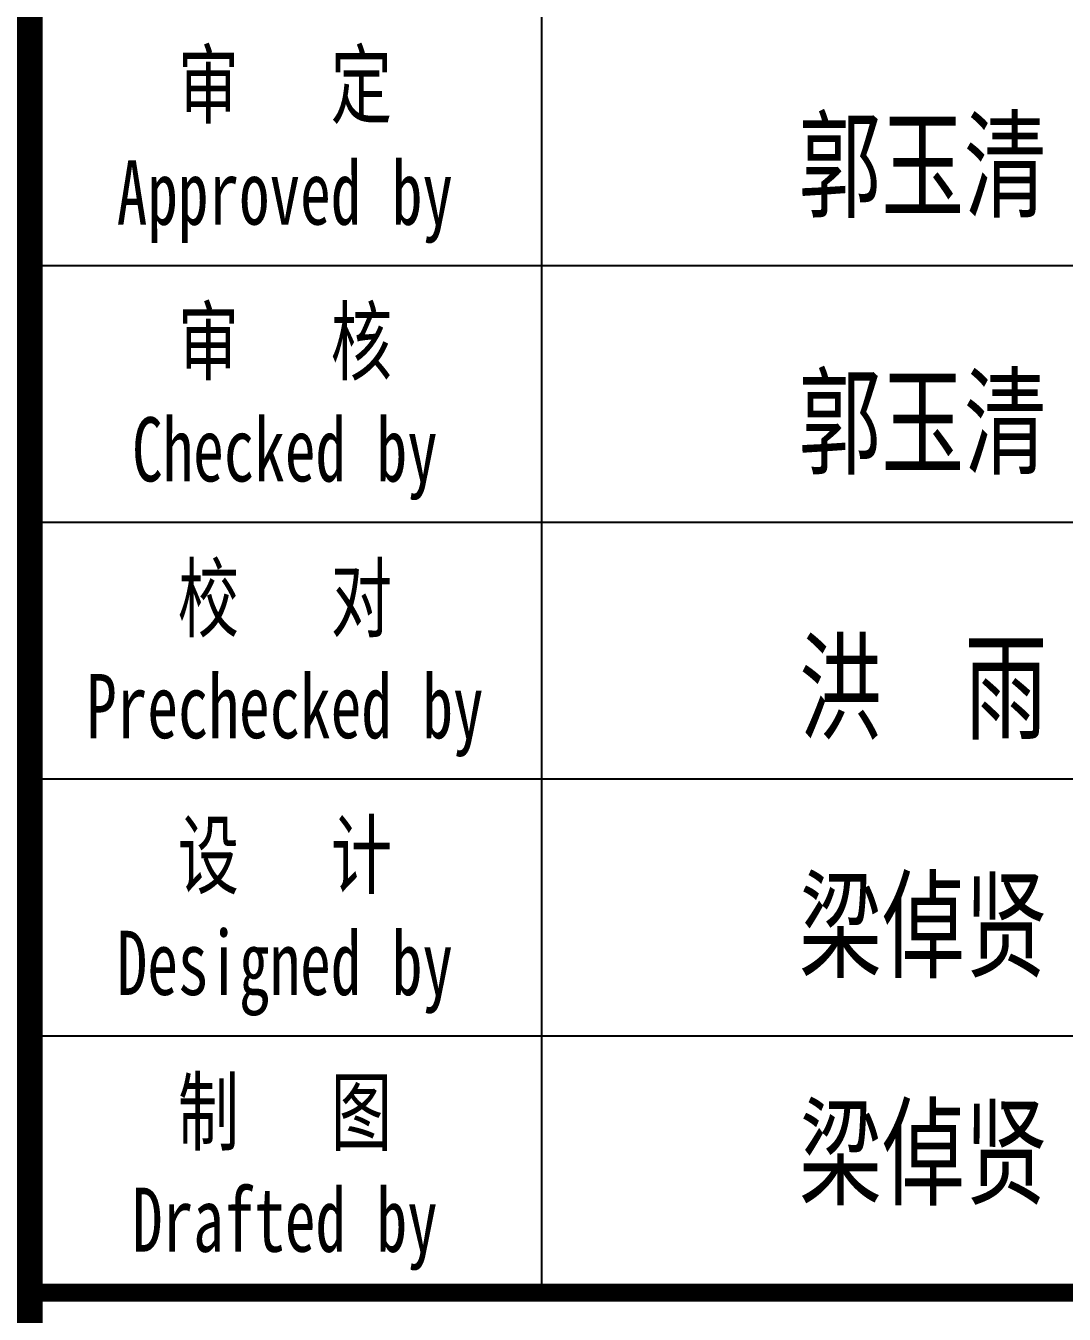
# Model space of a CAD drawing. Extents: x 177291 to 1288761, y 177638 to 322898.
# Drawn here: x 1096971 to 1101295, y 184811 to 190175 of the extents above; entities that cross this region are included whole.
import ezdxf
from ezdxf.enums import TextEntityAlignment as Align

# ---------------------------------------------------------------- set-up
doc = ezdxf.new("R2010")
doc.units = 0
doc.header["$LTSCALE"] = 1000
for name, color, linetype in [('AXIS', 3, 'Continuous'), ('PUB_TEXT', 7, 'Continuous'), ('PUB_TITLE', 4, 'Continuous')]:
    doc.layers.add(name, color=color, linetype=linetype)
doc.styles.add('_gyy_title_ST', font='', dxfattribs={"width": 0.8})
doc.styles.get('_gyy_title_ST').set_extended_font_data('SimSun')

msp = doc.modelspace()

# ---------------------------------------------------------------- linework, layer by layer
at = {"layer": 'AXIS', "const_width": 50}
msp.add_lwpolyline([(1077323.37, 179020.59), (1096961.34, 179020.59), (1096961.34, 197466.79), (1077323.37, 197466.79)], close=True, dxfattribs=at)
at = {"layer": 'PUB_TITLE'}
for p, q in [((1099118.97, 192383.36), (1099118.97, 184900.21)), ((1104464.08, 189176.3), (1096980.92, 189176.3)), ((1104464.08, 188107.28), (1096980.92, 188107.28)), ((1104464.08, 187038.25), (1096980.92, 187038.25)), ((1104464.08, 185969.23), (1096980.92, 185969.23))]:
    msp.add_line(p, q, dxfattribs=at)
at = {"layer": 'PUB_TITLE', "const_width": 159.09}
msp.add_lwpolyline([(1096961.34, 239899.66), (1104385.61, 239899.66), (1104385.61, 179020.59), (1096961.34, 179020.59)], close=True, dxfattribs=at)
at = {"layer": 'PUB_TITLE', "const_width": 74.83}
msp.add_lwpolyline([(1096980.92, 184900.21), (1104464.08, 184900.21)], dxfattribs=at)

# ---------------------------------------------------------------- texts
at = {"layer": 'PUB_TEXT', "color": 3, "style": '_gyy_title_ST', "width": 0.7}
for s, p in [('郭玉清', (1100188.5, 189414.87)), ('郭玉清', (1100188.5, 188345.85)), ('洪  雨', (1100190.9, 187241.72)), ('梁倬贤', (1100190.9, 186250.44)), ('梁倬贤', (1100190.9, 185304.39))]:
    msp.add_text(s, height=360.946, dxfattribs=at).set_placement(p)
at = {"layer": 'PUB_TITLE', "style": '_gyy_title_ST', "width": 0.7}
for s, height, p in [('审   定', 267.255, (1098049.96, 189796.33)), ('Approved by', 267.2551, (1098049.94, 189347.34)), ('审   核', 267.255, (1098049.96, 188727.31)), ('Checked by', 267.255, (1098049.94, 188278.32)), ('校   对', 267.255, (1098049.96, 187658.29)), ('Prechecked by', 267.2551, (1098049.94, 187209.3)), ('设   计', 267.255, (1098049.96, 186589.26)), ('Designed by', 267.2551, (1098049.94, 186140.28)), ('制   图', 267.255, (1098049.96, 185520.24)), ('Drafted by', 267.255, (1098049.94, 185071.26))]:
    msp.add_text(s, height=height, dxfattribs=at).set_placement(p, align=Align.CENTER)

doc.saveas('drawing.dxf')
